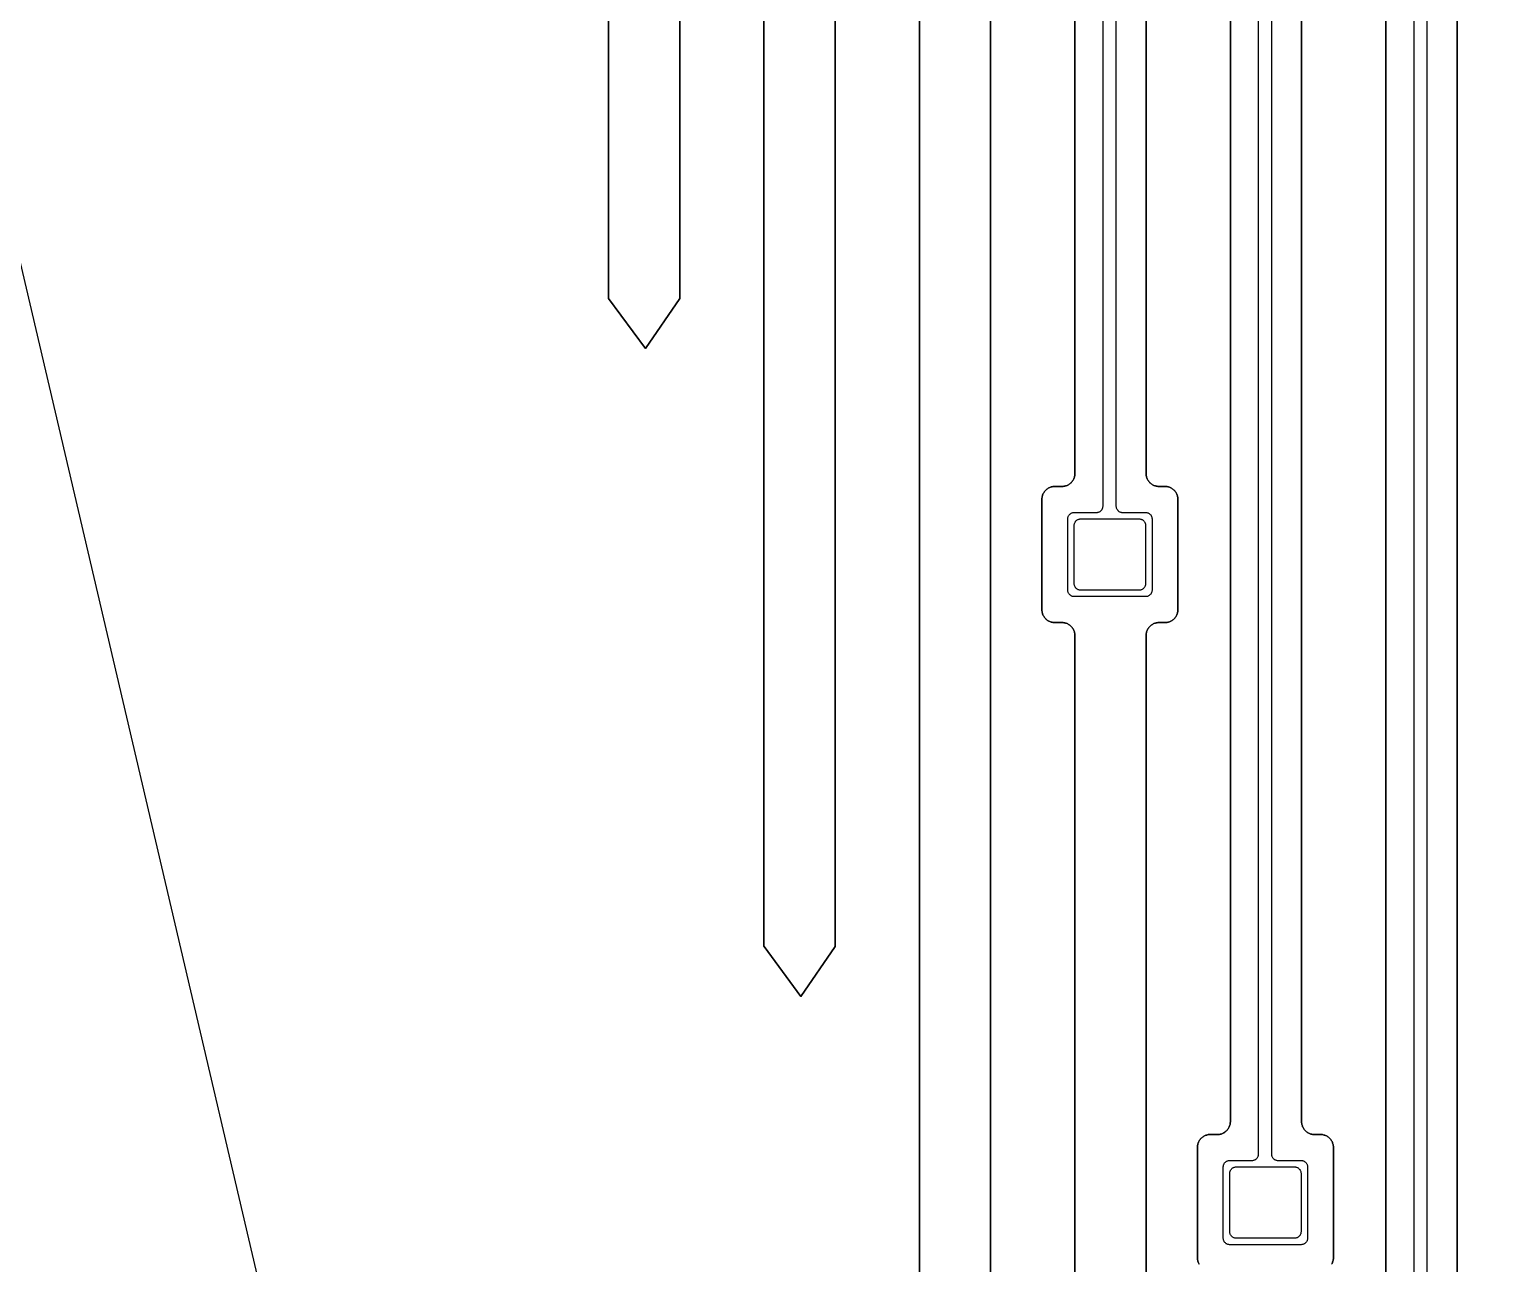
# Model space of a CAD drawing. Extents: x -2057 to 2225, y -44 to 31181.
# Drawn here: x -589.6 to -362.8, y 2370.3 to 2560.8 of the extents above; entities that cross this region are included whole.
import ezdxf

# ---------------------------------------------------------------- set-up
doc = ezdxf.new("R2010")
doc.units = 0
for name, color, linetype in [('electrode', 6, 'CONTINUOUS'), ('etching', 7, 'CONTINUOUS'), ('L2D0_etching2', 4, 'CONTINUOUS'), ('L3D0_etching3', 5, 'CONTINUOUS'), ('metalization', 8, 'CONTINUOUS'), ('polyimide', 9, 'CONTINUOUS'), ('polyimide_etch_borders', 10, 'CONTINUOUS')]:
    doc.layers.add(name, color=color, linetype=linetype)

msp = doc.modelspace()

# ---------------------------------------------------------------- linework, layer by layer
at = {"layer": 'electrode'}
for points in [[(-427.34, 2474.247), (-427.427, 2474.255), (-427.513, 2474.27), (-427.598, 2474.293), (-427.68, 2474.323), (-427.759, 2474.36), (-427.834, 2474.403), (-427.906, 2474.453), (-427.973, 2474.509), (-428.035, 2474.571), (-428.091, 2474.638), (-428.141, 2474.71), (-428.184, 2474.785), (-428.221, 2474.864), (-428.251, 2474.946), (-428.274, 2475.031), (-428.289, 2475.117), (-428.297, 2475.204), (-428.297, 2484.291), (-428.289, 2484.378), (-428.274, 2484.464), (-428.251, 2484.548), (-428.221, 2484.63), (-428.184, 2484.71), (-428.141, 2484.785), (-428.091, 2484.857), (-428.035, 2484.924), (-427.973, 2484.985), (-427.906, 2485.042), (-427.834, 2485.092), (-427.759, 2485.135), (-427.68, 2485.172), (-427.598, 2485.202), (-427.513, 2485.225), (-427.427, 2485.24), (-427.34, 2485.247), (-418.253, 2485.247), (-418.166, 2485.24), (-418.08, 2485.225), (-417.996, 2485.202), (-417.914, 2485.172), (-417.834, 2485.135), (-417.759, 2485.092), (-417.687, 2485.042), (-417.62, 2484.985), (-417.559, 2484.924), (-417.502, 2484.857), (-417.452, 2484.785), (-417.409, 2484.71), (-417.372, 2484.63), (-417.342, 2484.548), (-417.319, 2484.464), (-417.304, 2484.378), (-417.297, 2484.291), (-417.297, 2475.204), (-417.304, 2475.117), (-417.319, 2475.031), (-417.342, 2474.946), (-417.372, 2474.864), (-417.409, 2474.785), (-417.452, 2474.71), (-417.502, 2474.638), (-417.559, 2474.571), (-417.62, 2474.509), (-417.687, 2474.453), (-417.759, 2474.403), (-417.834, 2474.36), (-417.914, 2474.323), (-417.996, 2474.293), (-418.08, 2474.27), (-418.166, 2474.255), (-418.253, 2474.247)], [(-403.34, 2374.247), (-403.427, 2374.255), (-403.513, 2374.27), (-403.598, 2374.293), (-403.68, 2374.323), (-403.759, 2374.36), (-403.834, 2374.403), (-403.906, 2374.453), (-403.973, 2374.509), (-404.035, 2374.571), (-404.091, 2374.638), (-404.141, 2374.71), (-404.184, 2374.785), (-404.221, 2374.864), (-404.251, 2374.946), (-404.274, 2375.031), (-404.289, 2375.117), (-404.297, 2375.204), (-404.297, 2384.291), (-404.289, 2384.378), (-404.274, 2384.464), (-404.251, 2384.548), (-404.221, 2384.63), (-404.184, 2384.71), (-404.141, 2384.785), (-404.091, 2384.857), (-404.035, 2384.924), (-403.973, 2384.985), (-403.906, 2385.042), (-403.834, 2385.092), (-403.759, 2385.135), (-403.68, 2385.172), (-403.598, 2385.202), (-403.513, 2385.225), (-403.427, 2385.24), (-403.34, 2385.247), (-394.253, 2385.247), (-394.166, 2385.24), (-394.08, 2385.225), (-393.996, 2385.202), (-393.914, 2385.172), (-393.834, 2385.135), (-393.759, 2385.092), (-393.687, 2385.042), (-393.62, 2384.985), (-393.559, 2384.924), (-393.502, 2384.857), (-393.452, 2384.785), (-393.409, 2384.71), (-393.372, 2384.63), (-393.342, 2384.548), (-393.319, 2384.464), (-393.304, 2384.378), (-393.297, 2384.291), (-393.297, 2375.204), (-393.304, 2375.117), (-393.319, 2375.031), (-393.342, 2374.946), (-393.372, 2374.864), (-393.409, 2374.785), (-393.452, 2374.71), (-393.502, 2374.638), (-393.559, 2374.571), (-393.62, 2374.509), (-393.687, 2374.453), (-393.759, 2374.403), (-393.834, 2374.36), (-393.914, 2374.323), (-393.996, 2374.293), (-394.08, 2374.27), (-394.166, 2374.255), (-394.253, 2374.247)]]:
    msp.add_lwpolyline(points, close=True, dxfattribs=at)
at = {"layer": 'etching'}
for points in [[(1890.612, 20342.595), (1890.612, 10404.624), (907.37, 8971.06), (907.37, 3311.52), (208.395, -1.125), (80.82, -44.08), (0, 0), (-775.12, 3311.52), (-775.12, 8985.76), (-1736.396, 10397.27), (-1736.396, 20343.044)], [(-428.208, 9035.371), (-428.208, 2492.185), (-428.216, 2492.059), (-428.231, 2491.934), (-428.255, 2491.811), (-428.286, 2491.689), (-428.325, 2491.57), (-428.371, 2491.453), (-428.425, 2491.339), (-428.485, 2491.229), (-428.553, 2491.123), (-428.627, 2491.021), (-428.707, 2490.924), (-428.793, 2490.832), (-428.884, 2490.746), (-428.981, 2490.666), (-429.083, 2490.592), (-429.189, 2490.525), (-429.299, 2490.465), (-429.413, 2490.411), (-429.53, 2490.365), (-429.649, 2490.326), (-429.771, 2490.295), (-429.895, 2490.271), (-430.019, 2490.255), (-430.145, 2490.247), (-431.359, 2490.247), (-431.485, 2490.24), (-431.61, 2490.224), (-431.733, 2490.2), (-431.855, 2490.169), (-431.974, 2490.13), (-432.091, 2490.084), (-432.205, 2490.03), (-432.315, 2489.97), (-432.421, 2489.902), (-432.523, 2489.828), (-432.62, 2489.748), (-432.712, 2489.662), (-432.798, 2489.571), (-432.878, 2489.474), (-432.952, 2489.372), (-433.019, 2489.266), (-433.079, 2489.156), (-433.133, 2489.042), (-433.179, 2488.925), (-433.218, 2488.806), (-433.249, 2488.684), (-433.273, 2488.56), (-433.289, 2488.436), (-433.297, 2488.31), (-433.297, 2471.185), (-433.289, 2471.059), (-433.273, 2470.934), (-433.249, 2470.811), (-433.218, 2470.689), (-433.179, 2470.57), (-433.133, 2470.453), (-433.079, 2470.339), (-433.019, 2470.229), (-432.952, 2470.123), (-432.878, 2470.021), (-432.798, 2469.924), (-432.712, 2469.832), (-432.62, 2469.746), (-432.523, 2469.666), (-432.421, 2469.592), (-432.315, 2469.525), (-432.205, 2469.465), (-432.091, 2469.411), (-431.974, 2469.365), (-431.855, 2469.326), (-431.733, 2469.295), (-431.61, 2469.271), (-431.485, 2469.255), (-431.359, 2469.247), (-430.145, 2469.247), (-430.019, 2469.24), (-429.895, 2469.224), (-429.771, 2469.2), (-429.649, 2469.169), (-429.53, 2469.13), (-429.413, 2469.084), (-429.299, 2469.03), (-429.189, 2468.97), (-429.083, 2468.902), (-428.981, 2468.828), (-428.884, 2468.748), (-428.793, 2468.662), (-428.707, 2468.571), (-428.627, 2468.474), (-428.553, 2468.372), (-428.485, 2468.266), (-428.425, 2468.156), (-428.371, 2468.042), (-428.325, 2467.925), (-428.286, 2467.806), (-428.255, 2467.684), (-428.231, 2467.56), (-428.216, 2467.436), (-428.208, 2467.31), (-428.208, 2219.247)], [(-417.208, 2219.247), (-417.208, 2467.31), (-417.2, 2467.436), (-417.184, 2467.56), (-417.16, 2467.684), (-417.129, 2467.806), (-417.09, 2467.925), (-417.044, 2468.042), (-416.991, 2468.156), (-416.93, 2468.266), (-416.863, 2468.372), (-416.789, 2468.474), (-416.709, 2468.571), (-416.623, 2468.662), (-416.531, 2468.748), (-416.434, 2468.828), (-416.332, 2468.902), (-416.226, 2468.97), (-416.116, 2469.03), (-416.002, 2469.084), (-415.886, 2469.13), (-415.766, 2469.169), (-415.644, 2469.2), (-415.521, 2469.224), (-415.396, 2469.24), (-415.271, 2469.247), (-414.234, 2469.247), (-414.108, 2469.255), (-413.984, 2469.271), (-413.86, 2469.295), (-413.738, 2469.326), (-413.619, 2469.365), (-413.502, 2469.411), (-413.388, 2469.465), (-413.278, 2469.525), (-413.172, 2469.592), (-413.07, 2469.666), (-412.973, 2469.746), (-412.882, 2469.832), (-412.796, 2469.924), (-412.716, 2470.021), (-412.642, 2470.123), (-412.574, 2470.229), (-412.514, 2470.339), (-412.46, 2470.453), (-412.414, 2470.57), (-412.375, 2470.689), (-412.344, 2470.811), (-412.32, 2470.934), (-412.304, 2471.059), (-412.297, 2471.185), (-412.297, 2488.31), (-412.304, 2488.436), (-412.32, 2488.56), (-412.344, 2488.684), (-412.375, 2488.806), (-412.414, 2488.925), (-412.46, 2489.042), (-412.514, 2489.156), (-412.574, 2489.266), (-412.642, 2489.372), (-412.716, 2489.474), (-412.796, 2489.571), (-412.882, 2489.662), (-412.973, 2489.748), (-413.07, 2489.828), (-413.172, 2489.902), (-413.278, 2489.97), (-413.388, 2490.03), (-413.502, 2490.084), (-413.619, 2490.13), (-413.738, 2490.169), (-413.86, 2490.2), (-413.984, 2490.224), (-414.108, 2490.24), (-414.234, 2490.247), (-415.271, 2490.247), (-415.396, 2490.255), (-415.521, 2490.271), (-415.644, 2490.295), (-415.766, 2490.326), (-415.886, 2490.365), (-416.002, 2490.411), (-416.116, 2490.465), (-416.226, 2490.525), (-416.332, 2490.592), (-416.434, 2490.666), (-416.531, 2490.746), (-416.623, 2490.832), (-416.709, 2490.924), (-416.789, 2491.021), (-416.863, 2491.123), (-416.93, 2491.229), (-416.991, 2491.339), (-417.044, 2491.453), (-417.09, 2491.57), (-417.129, 2491.689), (-417.16, 2491.811), (-417.184, 2491.934), (-417.2, 2492.059), (-417.208, 2492.185), (-417.208, 9035.377)], [(-404.208, 9035.371), (-404.208, 2392.185), (-404.216, 2392.059), (-404.231, 2391.934), (-404.255, 2391.811), (-404.286, 2391.689), (-404.325, 2391.57), (-404.371, 2391.453), (-404.425, 2391.339), (-404.485, 2391.229), (-404.553, 2391.123), (-404.627, 2391.021), (-404.707, 2390.924), (-404.793, 2390.832), (-404.884, 2390.746), (-404.981, 2390.666), (-405.083, 2390.592), (-405.189, 2390.525), (-405.299, 2390.465), (-405.413, 2390.411), (-405.53, 2390.365), (-405.649, 2390.326), (-405.771, 2390.295), (-405.895, 2390.271), (-406.019, 2390.255), (-406.145, 2390.247), (-407.359, 2390.247), (-407.485, 2390.24), (-407.61, 2390.224), (-407.733, 2390.2), (-407.855, 2390.169), (-407.974, 2390.13), (-408.091, 2390.084), (-408.205, 2390.03), (-408.315, 2389.97), (-408.421, 2389.902), (-408.523, 2389.828), (-408.62, 2389.748), (-408.712, 2389.662), (-408.798, 2389.571), (-408.878, 2389.474), (-408.952, 2389.372), (-409.019, 2389.266), (-409.079, 2389.156), (-409.133, 2389.042), (-409.179, 2388.925), (-409.218, 2388.806), (-409.249, 2388.684), (-409.273, 2388.56), (-409.289, 2388.436), (-409.297, 2388.31), (-409.297, 2371.185), (-409.289, 2371.059), (-409.273, 2370.934), (-409.249, 2370.811), (-409.218, 2370.689), (-409.179, 2370.57), (-409.133, 2370.453), (-409.079, 2370.339), (-409.019, 2370.229)], [(-388.574, 2370.229), (-388.514, 2370.339), (-388.46, 2370.453), (-388.414, 2370.57), (-388.375, 2370.689), (-388.344, 2370.811), (-388.32, 2370.934), (-388.304, 2371.059), (-388.297, 2371.185), (-388.297, 2388.31), (-388.304, 2388.436), (-388.32, 2388.56), (-388.344, 2388.684), (-388.375, 2388.806), (-388.414, 2388.925), (-388.46, 2389.042), (-388.514, 2389.156), (-388.574, 2389.266), (-388.642, 2389.372), (-388.716, 2389.474), (-388.796, 2389.571), (-388.882, 2389.662), (-388.973, 2389.748), (-389.07, 2389.828), (-389.172, 2389.902), (-389.278, 2389.97), (-389.388, 2390.03), (-389.502, 2390.084), (-389.619, 2390.13), (-389.738, 2390.169), (-389.86, 2390.2), (-389.984, 2390.224), (-390.108, 2390.24), (-390.234, 2390.247), (-391.271, 2390.247), (-391.396, 2390.255), (-391.521, 2390.271), (-391.644, 2390.295), (-391.766, 2390.326), (-391.886, 2390.365), (-392.002, 2390.411), (-392.116, 2390.465), (-392.226, 2390.525), (-392.332, 2390.592), (-392.434, 2390.666), (-392.531, 2390.746), (-392.623, 2390.832), (-392.709, 2390.924), (-392.789, 2391.021), (-392.863, 2391.123), (-392.93, 2391.229), (-392.991, 2391.339), (-393.044, 2391.453), (-393.09, 2391.57), (-393.129, 2391.689), (-393.16, 2391.811), (-393.184, 2391.934), (-393.2, 2392.059), (-393.208, 2392.185), (-393.208, 9035.377)], [(-380.208, 9035.371), (-380.208, 2292.185)], [(-369.208, 2292.185), (-369.208, 9035.371)], [(-500.208, 2767.31), (-500.208, 2519.247), (-500.17, 2519.247), (-494.49, 2511.52), (-489.208, 2519.247), (-489.208, 2767.31)], [(-476.208, 2667.31), (-476.208, 2419.247), (-476.17, 2419.247), (-470.49, 2411.52), (-465.208, 2419.247), (-465.208, 2667.31)], [(-452.208, 2567.31), (-452.208, 2319.247), (-452.17, 2319.247), (-446.49, 2311.52), (-441.208, 2319.247), (-441.208, 2567.31)]]:
    msp.add_lwpolyline(points, dxfattribs=at)
at = {"layer": 'L2D0_etching2'}
msp.add_lwpolyline([(1890.612, 20342.595), (1890.612, 10404.624), (907.37, 8971.06), (907.37, 3311.52), (208.395, -1.125), (80.82, -44.08), (0, 0), (-775.12, 3311.52), (-775.12, 8985.76), (-1736.396, 10397.27), (-1736.396, 20343.044)], dxfattribs=at)
at = {"layer": 'L3D0_etching3'}
for points in [[(1890.612, 20342.595), (1890.612, 10404.624), (907.37, 8971.06), (907.37, 3311.52), (208.395, -1.125), (80.82, -44.08), (0, 0), (-775.12, 3311.52), (-775.12, 8985.76), (-1736.396, 10397.27), (-1736.396, 20343.044)], [(-428.208, 9035.371), (-428.208, 2492.185), (-428.216, 2492.059), (-428.231, 2491.934), (-428.255, 2491.811), (-428.286, 2491.689), (-428.325, 2491.57), (-428.371, 2491.453), (-428.425, 2491.339), (-428.485, 2491.229), (-428.553, 2491.123), (-428.627, 2491.021), (-428.707, 2490.924), (-428.793, 2490.832), (-428.884, 2490.746), (-428.981, 2490.666), (-429.083, 2490.592), (-429.189, 2490.525), (-429.299, 2490.465), (-429.413, 2490.411), (-429.53, 2490.365), (-429.649, 2490.326), (-429.771, 2490.295), (-429.895, 2490.271), (-430.019, 2490.255), (-430.145, 2490.247), (-431.359, 2490.247), (-431.485, 2490.24), (-431.61, 2490.224), (-431.733, 2490.2), (-431.855, 2490.169), (-431.974, 2490.13), (-432.091, 2490.084), (-432.205, 2490.03), (-432.315, 2489.97), (-432.421, 2489.902), (-432.523, 2489.828), (-432.62, 2489.748), (-432.712, 2489.662), (-432.798, 2489.571), (-432.878, 2489.474), (-432.952, 2489.372), (-433.019, 2489.266), (-433.079, 2489.156), (-433.133, 2489.042), (-433.179, 2488.925), (-433.218, 2488.806), (-433.249, 2488.684), (-433.273, 2488.56), (-433.289, 2488.436), (-433.297, 2488.31), (-433.297, 2471.185), (-433.289, 2471.059), (-433.273, 2470.934), (-433.249, 2470.811), (-433.218, 2470.689), (-433.179, 2470.57), (-433.133, 2470.453), (-433.079, 2470.339), (-433.019, 2470.229), (-432.952, 2470.123), (-432.878, 2470.021), (-432.798, 2469.924), (-432.712, 2469.832), (-432.62, 2469.746), (-432.523, 2469.666), (-432.421, 2469.592), (-432.315, 2469.525), (-432.205, 2469.465), (-432.091, 2469.411), (-431.974, 2469.365), (-431.855, 2469.326), (-431.733, 2469.295), (-431.61, 2469.271), (-431.485, 2469.255), (-431.359, 2469.247), (-430.145, 2469.247), (-430.019, 2469.24), (-429.895, 2469.224), (-429.771, 2469.2), (-429.649, 2469.169), (-429.53, 2469.13), (-429.413, 2469.084), (-429.299, 2469.03), (-429.189, 2468.97), (-429.083, 2468.902), (-428.981, 2468.828), (-428.884, 2468.748), (-428.793, 2468.662), (-428.707, 2468.571), (-428.627, 2468.474), (-428.553, 2468.372), (-428.485, 2468.266), (-428.425, 2468.156), (-428.371, 2468.042), (-428.325, 2467.925), (-428.286, 2467.806), (-428.255, 2467.684), (-428.231, 2467.56), (-428.216, 2467.436), (-428.208, 2467.31), (-428.208, 2219.247)], [(-417.208, 2219.247), (-417.208, 2467.31), (-417.2, 2467.436), (-417.184, 2467.56), (-417.16, 2467.684), (-417.129, 2467.806), (-417.09, 2467.925), (-417.044, 2468.042), (-416.991, 2468.156), (-416.93, 2468.266), (-416.863, 2468.372), (-416.789, 2468.474), (-416.709, 2468.571), (-416.623, 2468.662), (-416.531, 2468.748), (-416.434, 2468.828), (-416.332, 2468.902), (-416.226, 2468.97), (-416.116, 2469.03), (-416.002, 2469.084), (-415.886, 2469.13), (-415.766, 2469.169), (-415.644, 2469.2), (-415.521, 2469.224), (-415.396, 2469.24), (-415.271, 2469.247), (-414.234, 2469.247), (-414.108, 2469.255), (-413.984, 2469.271), (-413.86, 2469.295), (-413.738, 2469.326), (-413.619, 2469.365), (-413.502, 2469.411), (-413.388, 2469.465), (-413.278, 2469.525), (-413.172, 2469.592), (-413.07, 2469.666), (-412.973, 2469.746), (-412.882, 2469.832), (-412.796, 2469.924), (-412.716, 2470.021), (-412.642, 2470.123), (-412.574, 2470.229), (-412.514, 2470.339), (-412.46, 2470.453), (-412.414, 2470.57), (-412.375, 2470.689), (-412.344, 2470.811), (-412.32, 2470.934), (-412.304, 2471.059), (-412.297, 2471.185), (-412.297, 2488.31), (-412.304, 2488.436), (-412.32, 2488.56), (-412.344, 2488.684), (-412.375, 2488.806), (-412.414, 2488.925), (-412.46, 2489.042), (-412.514, 2489.156), (-412.574, 2489.266), (-412.642, 2489.372), (-412.716, 2489.474), (-412.796, 2489.571), (-412.882, 2489.662), (-412.973, 2489.748), (-413.07, 2489.828), (-413.172, 2489.902), (-413.278, 2489.97), (-413.388, 2490.03), (-413.502, 2490.084), (-413.619, 2490.13), (-413.738, 2490.169), (-413.86, 2490.2), (-413.984, 2490.224), (-414.108, 2490.24), (-414.234, 2490.247), (-415.271, 2490.247), (-415.396, 2490.255), (-415.521, 2490.271), (-415.644, 2490.295), (-415.766, 2490.326), (-415.886, 2490.365), (-416.002, 2490.411), (-416.116, 2490.465), (-416.226, 2490.525), (-416.332, 2490.592), (-416.434, 2490.666), (-416.531, 2490.746), (-416.623, 2490.832), (-416.709, 2490.924), (-416.789, 2491.021), (-416.863, 2491.123), (-416.93, 2491.229), (-416.991, 2491.339), (-417.044, 2491.453), (-417.09, 2491.57), (-417.129, 2491.689), (-417.16, 2491.811), (-417.184, 2491.934), (-417.2, 2492.059), (-417.208, 2492.185), (-417.208, 9035.377)], [(-404.208, 9035.371), (-404.208, 2392.185), (-404.216, 2392.059), (-404.231, 2391.934), (-404.255, 2391.811), (-404.286, 2391.689), (-404.325, 2391.57), (-404.371, 2391.453), (-404.425, 2391.339), (-404.485, 2391.229), (-404.553, 2391.123), (-404.627, 2391.021), (-404.707, 2390.924), (-404.793, 2390.832), (-404.884, 2390.746), (-404.981, 2390.666), (-405.083, 2390.592), (-405.189, 2390.525), (-405.299, 2390.465), (-405.413, 2390.411), (-405.53, 2390.365), (-405.649, 2390.326), (-405.771, 2390.295), (-405.895, 2390.271), (-406.019, 2390.255), (-406.145, 2390.247), (-407.359, 2390.247), (-407.485, 2390.24), (-407.61, 2390.224), (-407.733, 2390.2), (-407.855, 2390.169), (-407.974, 2390.13), (-408.091, 2390.084), (-408.205, 2390.03), (-408.315, 2389.97), (-408.421, 2389.902), (-408.523, 2389.828), (-408.62, 2389.748), (-408.712, 2389.662), (-408.798, 2389.571), (-408.878, 2389.474), (-408.952, 2389.372), (-409.019, 2389.266), (-409.079, 2389.156), (-409.133, 2389.042), (-409.179, 2388.925), (-409.218, 2388.806), (-409.249, 2388.684), (-409.273, 2388.56), (-409.289, 2388.436), (-409.297, 2388.31), (-409.297, 2371.185), (-409.289, 2371.059), (-409.273, 2370.934), (-409.249, 2370.811), (-409.218, 2370.689), (-409.179, 2370.57), (-409.133, 2370.453), (-409.079, 2370.339), (-409.019, 2370.229)], [(-388.574, 2370.229), (-388.514, 2370.339), (-388.46, 2370.453), (-388.414, 2370.57), (-388.375, 2370.689), (-388.344, 2370.811), (-388.32, 2370.934), (-388.304, 2371.059), (-388.297, 2371.185), (-388.297, 2388.31), (-388.304, 2388.436), (-388.32, 2388.56), (-388.344, 2388.684), (-388.375, 2388.806), (-388.414, 2388.925), (-388.46, 2389.042), (-388.514, 2389.156), (-388.574, 2389.266), (-388.642, 2389.372), (-388.716, 2389.474), (-388.796, 2389.571), (-388.882, 2389.662), (-388.973, 2389.748), (-389.07, 2389.828), (-389.172, 2389.902), (-389.278, 2389.97), (-389.388, 2390.03), (-389.502, 2390.084), (-389.619, 2390.13), (-389.738, 2390.169), (-389.86, 2390.2), (-389.984, 2390.224), (-390.108, 2390.24), (-390.234, 2390.247), (-391.271, 2390.247), (-391.396, 2390.255), (-391.521, 2390.271), (-391.644, 2390.295), (-391.766, 2390.326), (-391.886, 2390.365), (-392.002, 2390.411), (-392.116, 2390.465), (-392.226, 2390.525), (-392.332, 2390.592), (-392.434, 2390.666), (-392.531, 2390.746), (-392.623, 2390.832), (-392.709, 2390.924), (-392.789, 2391.021), (-392.863, 2391.123), (-392.93, 2391.229), (-392.991, 2391.339), (-393.044, 2391.453), (-393.09, 2391.57), (-393.129, 2391.689), (-393.16, 2391.811), (-393.184, 2391.934), (-393.2, 2392.059), (-393.208, 2392.185), (-393.208, 9035.377)], [(-380.208, 9035.371), (-380.208, 2292.185)], [(-369.208, 2292.185), (-369.208, 9035.371)], [(-500.208, 2767.31), (-500.208, 2519.247), (-500.17, 2519.247), (-494.49, 2511.52), (-489.208, 2519.247), (-489.208, 2767.31)], [(-476.208, 2667.31), (-476.208, 2419.247), (-476.17, 2419.247), (-470.49, 2411.52), (-465.208, 2419.247), (-465.208, 2667.31)], [(-452.208, 2567.31), (-452.208, 2319.247), (-452.17, 2319.247), (-446.49, 2311.52), (-441.208, 2319.247), (-441.208, 2567.31)]]:
    msp.add_lwpolyline(points, dxfattribs=at)
at = {"layer": 'metalization'}
for points in [[(-421.858, 9040.22), (-421.858, 2487.204), (-421.85, 2487.117), (-421.835, 2487.031), (-421.812, 2486.946), (-421.782, 2486.864), (-421.746, 2486.785), (-421.702, 2486.71), (-421.652, 2486.638), (-421.596, 2486.571), (-421.534, 2486.509), (-421.467, 2486.453), (-421.396, 2486.403), (-421.32, 2486.36), (-421.241, 2486.323), (-421.159, 2486.293), (-421.074, 2486.27), (-420.988, 2486.255), (-420.901, 2486.247), (-417.253, 2486.247), (-417.166, 2486.24), (-417.08, 2486.225), (-416.996, 2486.202), (-416.914, 2486.172), (-416.834, 2486.135), (-416.759, 2486.092), (-416.687, 2486.042), (-416.62, 2485.985), (-416.559, 2485.924), (-416.502, 2485.857), (-416.452, 2485.785), (-416.409, 2485.71), (-416.372, 2485.63), (-416.342, 2485.548), (-416.319, 2485.464), (-416.304, 2485.378), (-416.297, 2485.291), (-416.297, 2474.204), (-416.304, 2474.117), (-416.319, 2474.031), (-416.342, 2473.946), (-416.372, 2473.864), (-416.409, 2473.785), (-416.452, 2473.71), (-416.502, 2473.638), (-416.559, 2473.571), (-416.62, 2473.509), (-416.687, 2473.453), (-416.759, 2473.403), (-416.834, 2473.36), (-416.914, 2473.323), (-416.996, 2473.293), (-417.08, 2473.27), (-417.166, 2473.255), (-417.253, 2473.247), (-428.34, 2473.247), (-428.427, 2473.255), (-428.513, 2473.27), (-428.598, 2473.293), (-428.68, 2473.323), (-428.759, 2473.36), (-428.834, 2473.403), (-428.906, 2473.453), (-428.973, 2473.509), (-429.035, 2473.571), (-429.091, 2473.638), (-429.141, 2473.71), (-429.184, 2473.785), (-429.221, 2473.864), (-429.251, 2473.946), (-429.274, 2474.031), (-429.289, 2474.117), (-429.297, 2474.204), (-429.297, 2485.291), (-429.289, 2485.378), (-429.274, 2485.464), (-429.251, 2485.548), (-429.221, 2485.63), (-429.184, 2485.71), (-429.141, 2485.785), (-429.091, 2485.857), (-429.035, 2485.924), (-428.973, 2485.985), (-428.906, 2486.042), (-428.834, 2486.092), (-428.759, 2486.135), (-428.68, 2486.172), (-428.598, 2486.202), (-428.513, 2486.225), (-428.427, 2486.24), (-428.34, 2486.247), (-424.814, 2486.247), (-424.727, 2486.255), (-424.641, 2486.27), (-424.557, 2486.293), (-424.475, 2486.323), (-424.396, 2486.36), (-424.32, 2486.403), (-424.248, 2486.453), (-424.181, 2486.509), (-424.12, 2486.571), (-424.064, 2486.638), (-424.014, 2486.71), (-423.97, 2486.785), (-423.933, 2486.864), (-423.903, 2486.946), (-423.88, 2487.031), (-423.865, 2487.117), (-423.858, 2487.204), (-423.858, 9040.22)], [(-397.858, 9040.22), (-397.858, 2387.204), (-397.85, 2387.117), (-397.835, 2387.031), (-397.812, 2386.946), (-397.782, 2386.864), (-397.746, 2386.785), (-397.702, 2386.71), (-397.652, 2386.638), (-397.596, 2386.571), (-397.534, 2386.509), (-397.467, 2386.453), (-397.396, 2386.403), (-397.32, 2386.36), (-397.241, 2386.323), (-397.159, 2386.293), (-397.074, 2386.27), (-396.988, 2386.255), (-396.901, 2386.247), (-393.253, 2386.247), (-393.166, 2386.24), (-393.08, 2386.225), (-392.996, 2386.202), (-392.914, 2386.172), (-392.834, 2386.135), (-392.759, 2386.092), (-392.687, 2386.042), (-392.62, 2385.985), (-392.559, 2385.924), (-392.502, 2385.857), (-392.452, 2385.785), (-392.409, 2385.71), (-392.372, 2385.63), (-392.342, 2385.548), (-392.319, 2385.464), (-392.304, 2385.378), (-392.297, 2385.291), (-392.297, 2374.204), (-392.304, 2374.117), (-392.319, 2374.031), (-392.342, 2373.946), (-392.372, 2373.864), (-392.409, 2373.785), (-392.452, 2373.71), (-392.502, 2373.638), (-392.559, 2373.571), (-392.62, 2373.509), (-392.687, 2373.453), (-392.759, 2373.403), (-392.834, 2373.36), (-392.914, 2373.323), (-392.996, 2373.293), (-393.08, 2373.27), (-393.166, 2373.255), (-393.253, 2373.247), (-404.34, 2373.247), (-404.427, 2373.255), (-404.513, 2373.27), (-404.598, 2373.293), (-404.68, 2373.323), (-404.759, 2373.36), (-404.834, 2373.403), (-404.906, 2373.453), (-404.973, 2373.509), (-405.035, 2373.571), (-405.091, 2373.638), (-405.141, 2373.71), (-405.184, 2373.785), (-405.221, 2373.864), (-405.251, 2373.946), (-405.274, 2374.031), (-405.289, 2374.117), (-405.297, 2374.204), (-405.297, 2385.291), (-405.289, 2385.378), (-405.274, 2385.464), (-405.251, 2385.548), (-405.221, 2385.63), (-405.184, 2385.71), (-405.141, 2385.785), (-405.091, 2385.857), (-405.035, 2385.924), (-404.973, 2385.985), (-404.906, 2386.042), (-404.834, 2386.092), (-404.759, 2386.135), (-404.68, 2386.172), (-404.598, 2386.202), (-404.513, 2386.225), (-404.427, 2386.24), (-404.34, 2386.247), (-400.814, 2386.247), (-400.727, 2386.255), (-400.641, 2386.27), (-400.557, 2386.293), (-400.475, 2386.323), (-400.396, 2386.36), (-400.32, 2386.403), (-400.248, 2386.453), (-400.181, 2386.509), (-400.12, 2386.571), (-400.064, 2386.638), (-400.014, 2386.71), (-399.97, 2386.785), (-399.933, 2386.864), (-399.903, 2386.946), (-399.88, 2387.031), (-399.865, 2387.117), (-399.858, 2387.204), (-399.858, 9040.22)], [(-375.858, 2287.204), (-375.858, 9040.22)], [(-373.858, 9040.22), (-373.858, 2287.204)]]:
    msp.add_lwpolyline(points, dxfattribs=at)
at = {"layer": 'polyimide'}
for points in [[(-428.208, 2219.247), (-428.208, 2467.31), (-428.216, 2467.436), (-428.231, 2467.56), (-428.255, 2467.684), (-428.286, 2467.806), (-428.325, 2467.925), (-428.371, 2468.042), (-428.425, 2468.156), (-428.485, 2468.266), (-428.553, 2468.372), (-428.627, 2468.474), (-428.707, 2468.571), (-428.793, 2468.662), (-428.884, 2468.748), (-428.981, 2468.828), (-429.083, 2468.902), (-429.189, 2468.97), (-429.299, 2469.03), (-429.413, 2469.084), (-429.53, 2469.13), (-429.649, 2469.169), (-429.771, 2469.2), (-429.895, 2469.224), (-430.019, 2469.24), (-430.145, 2469.247), (-431.359, 2469.247), (-431.485, 2469.255), (-431.61, 2469.271), (-431.733, 2469.295), (-431.855, 2469.326), (-431.974, 2469.365), (-432.091, 2469.411), (-432.205, 2469.465), (-432.315, 2469.525), (-432.421, 2469.592), (-432.523, 2469.666), (-432.62, 2469.746), (-432.712, 2469.832), (-432.798, 2469.924), (-432.878, 2470.021), (-432.952, 2470.123), (-433.019, 2470.229), (-433.079, 2470.339), (-433.133, 2470.453), (-433.179, 2470.57), (-433.218, 2470.689), (-433.249, 2470.811), (-433.273, 2470.934), (-433.289, 2471.059), (-433.297, 2471.185), (-433.297, 2488.31), (-433.289, 2488.436), (-433.273, 2488.56), (-433.249, 2488.684), (-433.218, 2488.806), (-433.179, 2488.925), (-433.133, 2489.042), (-433.079, 2489.156), (-433.019, 2489.266), (-432.952, 2489.372), (-432.878, 2489.474), (-432.798, 2489.571), (-432.712, 2489.662), (-432.62, 2489.748), (-432.523, 2489.828), (-432.421, 2489.902), (-432.315, 2489.97), (-432.205, 2490.03), (-432.091, 2490.084), (-431.974, 2490.13), (-431.855, 2490.169), (-431.733, 2490.2), (-431.61, 2490.224), (-431.485, 2490.24), (-431.359, 2490.247), (-430.145, 2490.247), (-430.019, 2490.255), (-429.895, 2490.271), (-429.771, 2490.295), (-429.649, 2490.326), (-429.53, 2490.365), (-429.413, 2490.411), (-429.299, 2490.465), (-429.189, 2490.525), (-429.083, 2490.592), (-428.981, 2490.666), (-428.884, 2490.746), (-428.793, 2490.832), (-428.707, 2490.924), (-428.627, 2491.021), (-428.553, 2491.123), (-428.485, 2491.229), (-428.425, 2491.339), (-428.371, 2491.453), (-428.325, 2491.57), (-428.286, 2491.689), (-428.255, 2491.811), (-428.231, 2491.934), (-428.216, 2492.059), (-428.208, 2492.185), (-428.208, 9035.371)], [(-428.208, 9035.371), (-428.208, 2492.185), (-428.216, 2492.059), (-428.231, 2491.934), (-428.255, 2491.811), (-428.286, 2491.689), (-428.325, 2491.57), (-428.371, 2491.453), (-428.425, 2491.339), (-428.485, 2491.229), (-428.553, 2491.123), (-428.627, 2491.021), (-428.707, 2490.924), (-428.793, 2490.832), (-428.884, 2490.746), (-428.981, 2490.666), (-429.083, 2490.592), (-429.189, 2490.525), (-429.299, 2490.465), (-429.413, 2490.411), (-429.53, 2490.365), (-429.649, 2490.326), (-429.771, 2490.295), (-429.895, 2490.271), (-430.019, 2490.255), (-430.145, 2490.247), (-431.359, 2490.247), (-431.485, 2490.24), (-431.61, 2490.224), (-431.733, 2490.2), (-431.855, 2490.169), (-431.974, 2490.13), (-432.091, 2490.084), (-432.205, 2490.03), (-432.315, 2489.97), (-432.421, 2489.902), (-432.523, 2489.828), (-432.62, 2489.748), (-432.712, 2489.662), (-432.798, 2489.571), (-432.878, 2489.474), (-432.952, 2489.372), (-433.019, 2489.266), (-433.079, 2489.156), (-433.133, 2489.042), (-433.179, 2488.925), (-433.218, 2488.806), (-433.249, 2488.684), (-433.273, 2488.56), (-433.289, 2488.436), (-433.297, 2488.31), (-433.297, 2471.185), (-433.289, 2471.059), (-433.273, 2470.934), (-433.249, 2470.811), (-433.218, 2470.689), (-433.179, 2470.57), (-433.133, 2470.453), (-433.079, 2470.339), (-433.019, 2470.229), (-432.952, 2470.123), (-432.878, 2470.021), (-432.798, 2469.924), (-432.712, 2469.832), (-432.62, 2469.746), (-432.523, 2469.666), (-432.421, 2469.592), (-432.315, 2469.525), (-432.205, 2469.465), (-432.091, 2469.411), (-431.974, 2469.365), (-431.855, 2469.326), (-431.733, 2469.295), (-431.61, 2469.271), (-431.485, 2469.255), (-431.359, 2469.247), (-430.145, 2469.247), (-430.019, 2469.24), (-429.895, 2469.224), (-429.771, 2469.2), (-429.649, 2469.169), (-429.53, 2469.13), (-429.413, 2469.084), (-429.299, 2469.03), (-429.189, 2468.97), (-429.083, 2468.902), (-428.981, 2468.828), (-428.884, 2468.748), (-428.793, 2468.662), (-428.707, 2468.571), (-428.627, 2468.474), (-428.553, 2468.372), (-428.485, 2468.266), (-428.425, 2468.156), (-428.371, 2468.042), (-428.325, 2467.925), (-428.286, 2467.806), (-428.255, 2467.684), (-428.231, 2467.56), (-428.216, 2467.436), (-428.208, 2467.31), (-428.208, 2219.247)], [(-417.208, 9035.377), (-417.208, 2492.185), (-417.2, 2492.059), (-417.184, 2491.934), (-417.16, 2491.811), (-417.129, 2491.689), (-417.09, 2491.57), (-417.044, 2491.453), (-416.991, 2491.339), (-416.93, 2491.229), (-416.863, 2491.123), (-416.789, 2491.021), (-416.709, 2490.924), (-416.623, 2490.832), (-416.531, 2490.746), (-416.434, 2490.666), (-416.332, 2490.592), (-416.226, 2490.525), (-416.116, 2490.465), (-416.002, 2490.411), (-415.886, 2490.365), (-415.766, 2490.326), (-415.644, 2490.295), (-415.521, 2490.271), (-415.396, 2490.255), (-415.271, 2490.247), (-414.234, 2490.247), (-414.108, 2490.24), (-413.984, 2490.224), (-413.86, 2490.2), (-413.738, 2490.169), (-413.619, 2490.13), (-413.502, 2490.084), (-413.388, 2490.03), (-413.278, 2489.97), (-413.172, 2489.902), (-413.07, 2489.828), (-412.973, 2489.748), (-412.882, 2489.662), (-412.796, 2489.571), (-412.716, 2489.474), (-412.642, 2489.372), (-412.574, 2489.266), (-412.514, 2489.156), (-412.46, 2489.042), (-412.414, 2488.925), (-412.375, 2488.806), (-412.344, 2488.684), (-412.32, 2488.56), (-412.304, 2488.436), (-412.297, 2488.31), (-412.297, 2471.185), (-412.304, 2471.059), (-412.32, 2470.934), (-412.344, 2470.811), (-412.375, 2470.689), (-412.414, 2470.57), (-412.46, 2470.453), (-412.514, 2470.339), (-412.574, 2470.229), (-412.642, 2470.123), (-412.716, 2470.021), (-412.796, 2469.924), (-412.882, 2469.832), (-412.973, 2469.746), (-413.07, 2469.666), (-413.172, 2469.592), (-413.278, 2469.525), (-413.388, 2469.465), (-413.502, 2469.411), (-413.619, 2469.365), (-413.738, 2469.326), (-413.86, 2469.295), (-413.984, 2469.271), (-414.108, 2469.255), (-414.234, 2469.247), (-415.271, 2469.247), (-415.396, 2469.24), (-415.521, 2469.224), (-415.644, 2469.2), (-415.766, 2469.169), (-415.886, 2469.13), (-416.002, 2469.084), (-416.116, 2469.03), (-416.226, 2468.97), (-416.332, 2468.902), (-416.434, 2468.828), (-416.531, 2468.748), (-416.623, 2468.662), (-416.709, 2468.571), (-416.789, 2468.474), (-416.863, 2468.372), (-416.93, 2468.266), (-416.991, 2468.156), (-417.044, 2468.042), (-417.09, 2467.925), (-417.129, 2467.806), (-417.16, 2467.684), (-417.184, 2467.56), (-417.2, 2467.436), (-417.208, 2467.31), (-417.208, 2219.247)], [(-417.208, 2219.247), (-417.208, 2467.31), (-417.2, 2467.436), (-417.184, 2467.56), (-417.16, 2467.684), (-417.129, 2467.806), (-417.09, 2467.925), (-417.044, 2468.042), (-416.991, 2468.156), (-416.93, 2468.266), (-416.863, 2468.372), (-416.789, 2468.474), (-416.709, 2468.571), (-416.623, 2468.662), (-416.531, 2468.748), (-416.434, 2468.828), (-416.332, 2468.902), (-416.226, 2468.97), (-416.116, 2469.03), (-416.002, 2469.084), (-415.886, 2469.13), (-415.766, 2469.169), (-415.644, 2469.2), (-415.521, 2469.224), (-415.396, 2469.24), (-415.271, 2469.247), (-414.234, 2469.247), (-414.108, 2469.255), (-413.984, 2469.271), (-413.86, 2469.295), (-413.738, 2469.326), (-413.619, 2469.365), (-413.502, 2469.411), (-413.388, 2469.465), (-413.278, 2469.525), (-413.172, 2469.592), (-413.07, 2469.666), (-412.973, 2469.746), (-412.882, 2469.832), (-412.796, 2469.924), (-412.716, 2470.021), (-412.642, 2470.123), (-412.574, 2470.229), (-412.514, 2470.339), (-412.46, 2470.453), (-412.414, 2470.57), (-412.375, 2470.689), (-412.344, 2470.811), (-412.32, 2470.934), (-412.304, 2471.059), (-412.297, 2471.185), (-412.297, 2488.31), (-412.304, 2488.436), (-412.32, 2488.56), (-412.344, 2488.684), (-412.375, 2488.806), (-412.414, 2488.925), (-412.46, 2489.042), (-412.514, 2489.156), (-412.574, 2489.266), (-412.642, 2489.372), (-412.716, 2489.474), (-412.796, 2489.571), (-412.882, 2489.662), (-412.973, 2489.748), (-413.07, 2489.828), (-413.172, 2489.902), (-413.278, 2489.97), (-413.388, 2490.03), (-413.502, 2490.084), (-413.619, 2490.13), (-413.738, 2490.169), (-413.86, 2490.2), (-413.984, 2490.224), (-414.108, 2490.24), (-414.234, 2490.247), (-415.271, 2490.247), (-415.396, 2490.255), (-415.521, 2490.271), (-415.644, 2490.295), (-415.766, 2490.326), (-415.886, 2490.365), (-416.002, 2490.411), (-416.116, 2490.465), (-416.226, 2490.525), (-416.332, 2490.592), (-416.434, 2490.666), (-416.531, 2490.746), (-416.623, 2490.832), (-416.709, 2490.924), (-416.789, 2491.021), (-416.863, 2491.123), (-416.93, 2491.229), (-416.991, 2491.339), (-417.044, 2491.453), (-417.09, 2491.57), (-417.129, 2491.689), (-417.16, 2491.811), (-417.184, 2491.934), (-417.2, 2492.059), (-417.208, 2492.185), (-417.208, 9035.377)], [(-409.019, 2370.229), (-409.079, 2370.339), (-409.133, 2370.453), (-409.179, 2370.57), (-409.218, 2370.689), (-409.249, 2370.811), (-409.273, 2370.934), (-409.289, 2371.059), (-409.297, 2371.185), (-409.297, 2388.31), (-409.289, 2388.436), (-409.273, 2388.56), (-409.249, 2388.684), (-409.218, 2388.806), (-409.179, 2388.925), (-409.133, 2389.042), (-409.079, 2389.156), (-409.019, 2389.266), (-408.952, 2389.372), (-408.878, 2389.474), (-408.798, 2389.571), (-408.712, 2389.662), (-408.62, 2389.748), (-408.523, 2389.828), (-408.421, 2389.902), (-408.315, 2389.97), (-408.205, 2390.03), (-408.091, 2390.084), (-407.974, 2390.13), (-407.855, 2390.169), (-407.733, 2390.2), (-407.61, 2390.224), (-407.485, 2390.24), (-407.359, 2390.247), (-406.145, 2390.247), (-406.019, 2390.255), (-405.895, 2390.271), (-405.771, 2390.295), (-405.649, 2390.326), (-405.53, 2390.365), (-405.413, 2390.411), (-405.299, 2390.465), (-405.189, 2390.525), (-405.083, 2390.592), (-404.981, 2390.666), (-404.884, 2390.746), (-404.793, 2390.832), (-404.707, 2390.924), (-404.627, 2391.021), (-404.553, 2391.123), (-404.485, 2391.229), (-404.425, 2391.339), (-404.371, 2391.453), (-404.325, 2391.57), (-404.286, 2391.689), (-404.255, 2391.811), (-404.231, 2391.934), (-404.216, 2392.059), (-404.208, 2392.185), (-404.208, 9035.371)], [(-404.208, 9035.371), (-404.208, 2392.185), (-404.216, 2392.059), (-404.231, 2391.934), (-404.255, 2391.811), (-404.286, 2391.689), (-404.325, 2391.57), (-404.371, 2391.453), (-404.425, 2391.339), (-404.485, 2391.229), (-404.553, 2391.123), (-404.627, 2391.021), (-404.707, 2390.924), (-404.793, 2390.832), (-404.884, 2390.746), (-404.981, 2390.666), (-405.083, 2390.592), (-405.189, 2390.525), (-405.299, 2390.465), (-405.413, 2390.411), (-405.53, 2390.365), (-405.649, 2390.326), (-405.771, 2390.295), (-405.895, 2390.271), (-406.019, 2390.255), (-406.145, 2390.247), (-407.359, 2390.247), (-407.485, 2390.24), (-407.61, 2390.224), (-407.733, 2390.2), (-407.855, 2390.169), (-407.974, 2390.13), (-408.091, 2390.084), (-408.205, 2390.03), (-408.315, 2389.97), (-408.421, 2389.902), (-408.523, 2389.828), (-408.62, 2389.748), (-408.712, 2389.662), (-408.798, 2389.571), (-408.878, 2389.474), (-408.952, 2389.372), (-409.019, 2389.266), (-409.079, 2389.156), (-409.133, 2389.042), (-409.179, 2388.925), (-409.218, 2388.806), (-409.249, 2388.684), (-409.273, 2388.56), (-409.289, 2388.436), (-409.297, 2388.31), (-409.297, 2371.185), (-409.289, 2371.059), (-409.273, 2370.934), (-409.249, 2370.811), (-409.218, 2370.689), (-409.179, 2370.57), (-409.133, 2370.453), (-409.079, 2370.339), (-409.019, 2370.229)], [(-393.208, 9035.377), (-393.208, 2392.185), (-393.2, 2392.059), (-393.184, 2391.934), (-393.16, 2391.811), (-393.129, 2391.689), (-393.09, 2391.57), (-393.044, 2391.453), (-392.991, 2391.339), (-392.93, 2391.229), (-392.863, 2391.123), (-392.789, 2391.021), (-392.709, 2390.924), (-392.623, 2390.832), (-392.531, 2390.746), (-392.434, 2390.666), (-392.332, 2390.592), (-392.226, 2390.525), (-392.116, 2390.465), (-392.002, 2390.411), (-391.886, 2390.365), (-391.766, 2390.326), (-391.644, 2390.295), (-391.521, 2390.271), (-391.396, 2390.255), (-391.271, 2390.247), (-390.234, 2390.247), (-390.108, 2390.24), (-389.984, 2390.224), (-389.86, 2390.2), (-389.738, 2390.169), (-389.619, 2390.13), (-389.502, 2390.084), (-389.388, 2390.03), (-389.278, 2389.97), (-389.172, 2389.902), (-389.07, 2389.828), (-388.973, 2389.748), (-388.882, 2389.662), (-388.796, 2389.571), (-388.716, 2389.474), (-388.642, 2389.372), (-388.574, 2389.266), (-388.514, 2389.156), (-388.46, 2389.042), (-388.414, 2388.925), (-388.375, 2388.806), (-388.344, 2388.684), (-388.32, 2388.56), (-388.304, 2388.436), (-388.297, 2388.31), (-388.297, 2371.185), (-388.304, 2371.059), (-388.32, 2370.934), (-388.344, 2370.811), (-388.375, 2370.689), (-388.414, 2370.57), (-388.46, 2370.453), (-388.514, 2370.339), (-388.574, 2370.229)], [(-388.574, 2370.229), (-388.514, 2370.339), (-388.46, 2370.453), (-388.414, 2370.57), (-388.375, 2370.689), (-388.344, 2370.811), (-388.32, 2370.934), (-388.304, 2371.059), (-388.297, 2371.185), (-388.297, 2388.31), (-388.304, 2388.436), (-388.32, 2388.56), (-388.344, 2388.684), (-388.375, 2388.806), (-388.414, 2388.925), (-388.46, 2389.042), (-388.514, 2389.156), (-388.574, 2389.266), (-388.642, 2389.372), (-388.716, 2389.474), (-388.796, 2389.571), (-388.882, 2389.662), (-388.973, 2389.748), (-389.07, 2389.828), (-389.172, 2389.902), (-389.278, 2389.97), (-389.388, 2390.03), (-389.502, 2390.084), (-389.619, 2390.13), (-389.738, 2390.169), (-389.86, 2390.2), (-389.984, 2390.224), (-390.108, 2390.24), (-390.234, 2390.247), (-391.271, 2390.247), (-391.396, 2390.255), (-391.521, 2390.271), (-391.644, 2390.295), (-391.766, 2390.326), (-391.886, 2390.365), (-392.002, 2390.411), (-392.116, 2390.465), (-392.226, 2390.525), (-392.332, 2390.592), (-392.434, 2390.666), (-392.531, 2390.746), (-392.623, 2390.832), (-392.709, 2390.924), (-392.789, 2391.021), (-392.863, 2391.123), (-392.93, 2391.229), (-392.991, 2391.339), (-393.044, 2391.453), (-393.09, 2391.57), (-393.129, 2391.689), (-393.16, 2391.811), (-393.184, 2391.934), (-393.2, 2392.059), (-393.208, 2392.185), (-393.208, 9035.377)], [(-380.208, 2292.185), (-380.208, 9035.371)], [(-380.208, 9035.371), (-380.208, 2292.185)], [(-369.208, 9035.371), (-369.208, 2292.185)], [(-369.208, 2292.185), (-369.208, 9035.371)], [(-489.208, 2767.31), (-489.208, 2519.247), (-494.49, 2511.52), (-500.17, 2519.247), (-500.208, 2519.247), (-500.208, 2767.31)], [(-500.208, 2767.31), (-500.208, 2519.247), (-500.17, 2519.247), (-494.49, 2511.52), (-489.208, 2519.247), (-489.208, 2767.31)], [(-465.208, 2667.31), (-465.208, 2419.247), (-470.49, 2411.52), (-476.17, 2419.247), (-476.208, 2419.247), (-476.208, 2667.31)], [(-476.208, 2667.31), (-476.208, 2419.247), (-476.17, 2419.247), (-470.49, 2411.52), (-465.208, 2419.247), (-465.208, 2667.31)], [(-441.208, 2567.31), (-441.208, 2319.247), (-446.49, 2311.52), (-452.17, 2319.247), (-452.208, 2319.247), (-452.208, 2567.31)], [(-452.208, 2567.31), (-452.208, 2319.247), (-452.17, 2319.247), (-446.49, 2311.52), (-441.208, 2319.247), (-441.208, 2567.31)]]:
    msp.add_lwpolyline(points, dxfattribs=at)
at = {"layer": 'polyimide_etch_borders'}
msp.add_lwpolyline([(1890.612, 20342.595), (1890.612, 10404.624), (907.37, 8971.06), (907.37, 3311.52), (208.395, -1.125), (80.82, -44.08), (0, 0), (-775.12, 3311.52), (-775.12, 8985.76), (-1736.396, 10397.27), (-1736.396, 20343.044)], dxfattribs=at)

doc.saveas('drawing.dxf')
